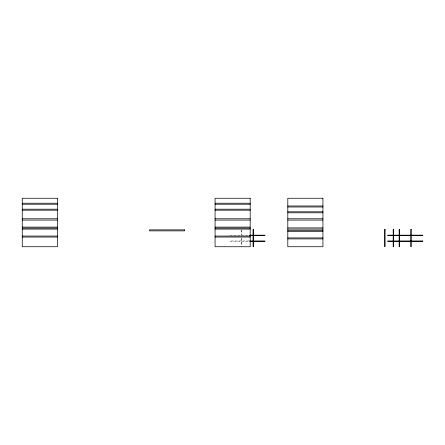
<?xml version="1.0" encoding="UTF-8"?>
<svg xmlns="http://www.w3.org/2000/svg" width="445" height="445" viewBox="0 0 445 445"><rect width="100%" height="100%" fill="white"/><g stroke="black" fill="none" stroke-linecap="round" stroke-linejoin="round"><path stroke-width="0.33" stroke-dasharray="2.23 1.67" d="M229.881 235.183L249.072 235.183M249.072 240.962L229.881 240.962L229.881 241.335L249.072 241.335M241.752 229.987L241.752 235.183M241.752 238.259L241.752 246.068M241.379 229.987L241.379 235.183M241.379 238.259L241.379 246.741"/><path stroke-width="0.67" d="M22.25 203.232L57.372 203.232M215.069 203.232L250.19 203.232M22.25 204.227L57.372 204.227M215.069 204.227L250.19 204.227M287.809 205.996L322.931 205.996M287.809 206.986L322.931 206.986M22.25 209.2L57.372 209.2M215.069 209.2L250.19 209.2M22.25 210.19L57.372 210.19M215.069 210.19L250.19 210.19M287.809 211.803L322.931 211.803M287.809 212.799L322.931 212.799M22.25 218.773L57.372 218.773M215.069 218.773L250.19 218.773M287.809 218.773L322.931 218.773M22.25 220.075L57.372 220.075M215.069 220.075L250.19 220.075M287.809 220.075L322.931 220.075M22.25 227.1L57.372 227.1M215.069 227.1L250.19 227.1M287.809 227.907L322.931 227.907M22.25 228.096L57.372 228.096M215.069 228.096L250.19 228.096M22.25 229.086L57.372 229.086M215.069 229.086L250.19 229.086M287.809 229.086L322.931 229.086M287.809 230.488L322.931 230.488M287.809 231.483L322.931 231.483M249.74 235.183L265.003 235.183L265.003 235.555L249.74 235.555M22.25 236.05L57.372 236.05M215.069 236.05L250.19 236.05M22.25 237.046L57.372 237.046M215.069 237.046L250.19 237.046M287.809 237.914L322.931 237.914M287.809 238.909L322.931 238.909M249.74 240.962L265.003 240.962L265.003 241.335L249.74 241.335M57.372 198.259L22.25 198.259L22.25 246.741L57.372 246.741L57.372 198.259M250.19 198.259L215.069 198.259L215.069 246.741L250.19 246.741L250.19 198.259M322.931 198.259L287.809 198.259L287.809 246.741L322.931 246.741L322.931 198.259M253.439 229.336L253.066 229.336L253.066 246.741L253.439 246.741L253.439 229.336M385.064 229.336L384.691 229.336L384.691 246.741L385.064 246.741L385.064 229.336M393.564 229.336L393.191 229.336L393.191 246.741L393.564 246.741L393.564 229.336M399.504 229.336L399.132 229.336L399.132 246.741L399.504 246.741L399.504 229.336M411.191 229.336L410.818 229.336L410.818 246.741L411.191 246.741L411.191 229.336M184.58 229.876L149.459 229.876L149.459 230.866L184.58 230.866L184.58 229.876M422.75 235.183L387.628 235.183L387.628 235.555L422.75 235.555L422.75 235.183M422.75 240.962L387.628 240.962L387.628 241.335L422.75 241.335L422.75 240.962"/></g></svg>
